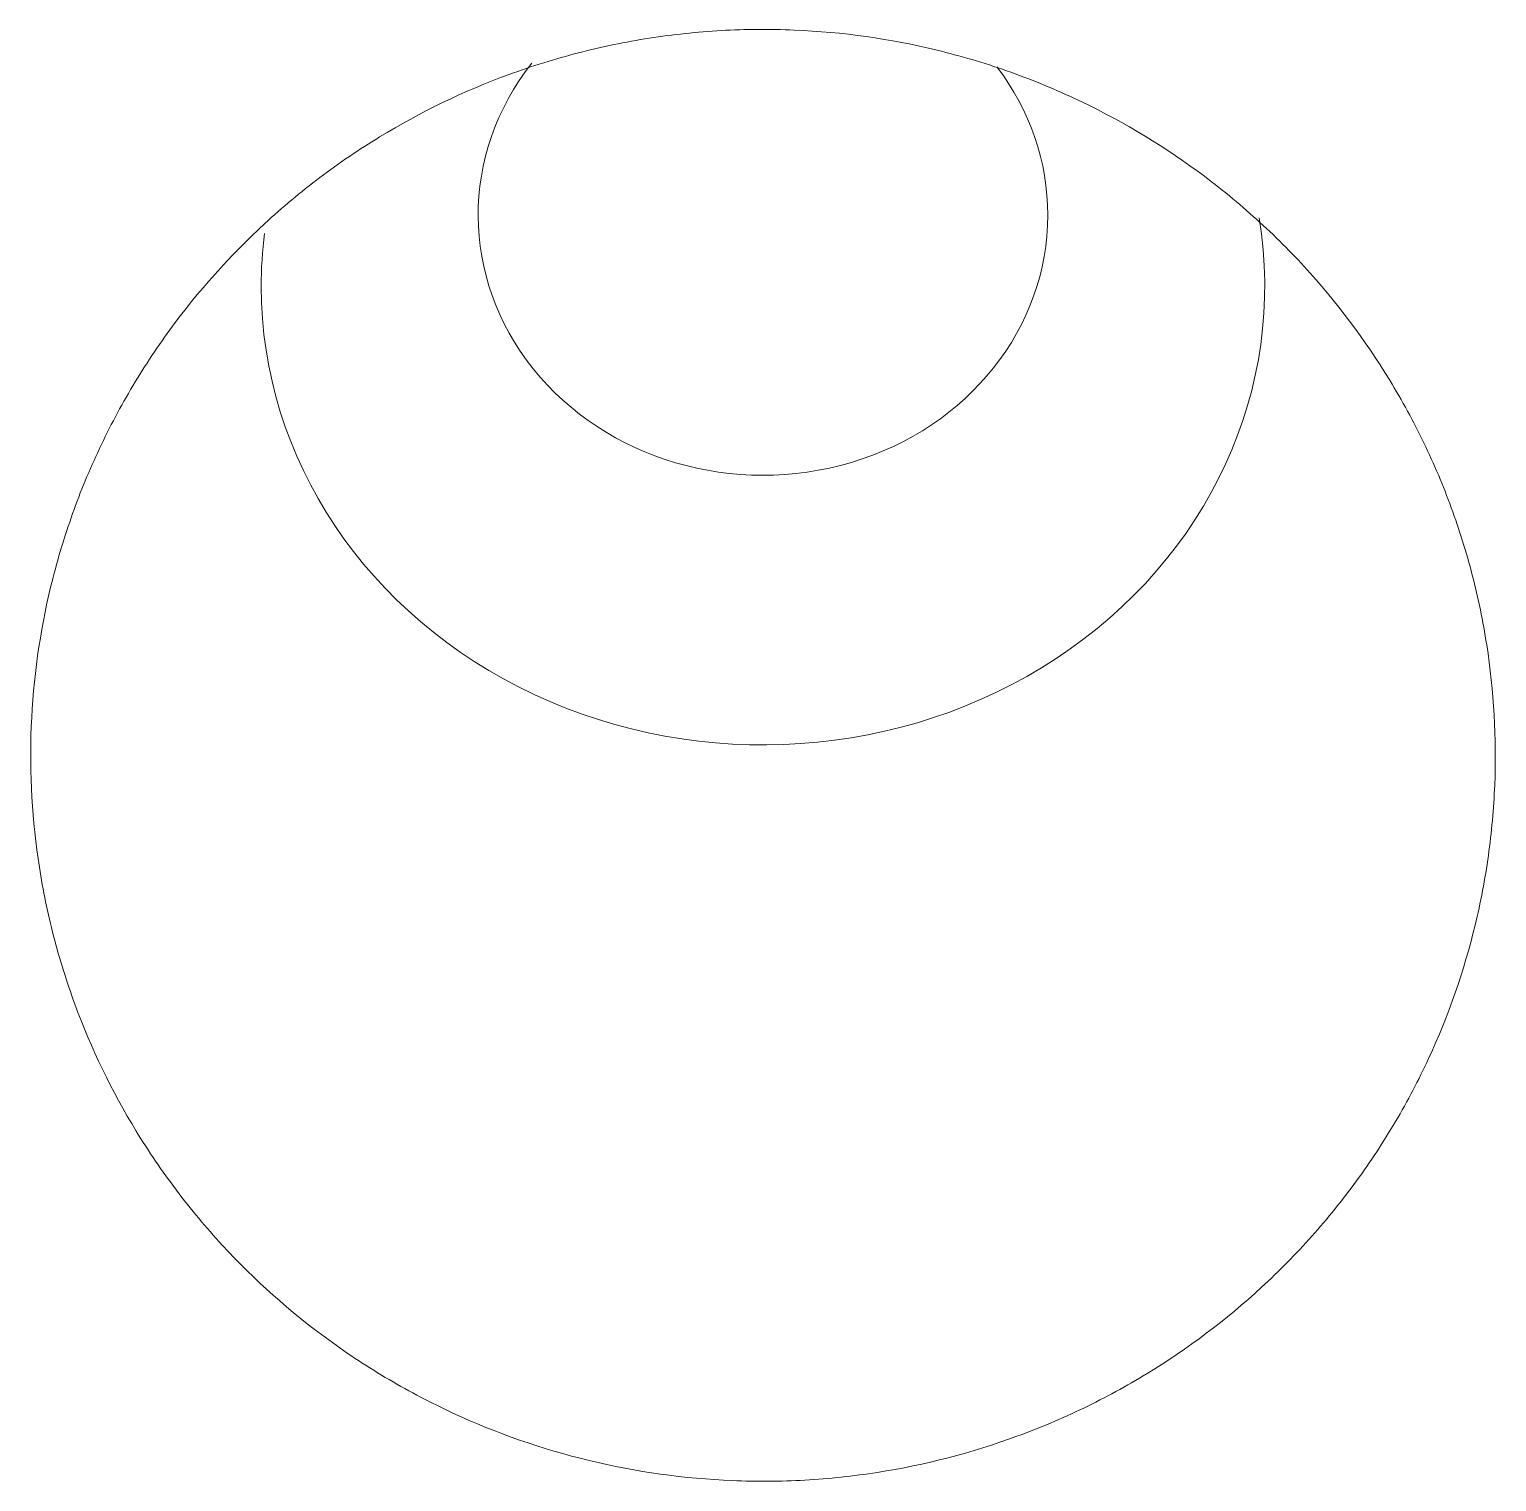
# Model space of a CAD drawing. Header units: inches. Extents: x 3778 to 56227, y -16914 to 35091.
# Drawn here: x 12211.897 to 12213.889, y 17360.287 to 17362.259 of the extents above; entities that cross this region are included whole.
import ezdxf

# ---------------------------------------------------------------- set-up
doc = ezdxf.new("R2010")
doc.units = ezdxf.units.IN
doc.header["$LTSCALE"] = 100
doc.header["$MEASUREMENT"] = 0
doc.layers.add('mark-B', color=2, linetype='Continuous', lineweight=20)
doc.layers.add('RC-LIGHT', color=7, linetype='Continuous')

# ---------------------------------------------------------------- blocks, each defined once
blk = doc.blocks.new('무풍1way 일반')
at = {"layer": 'mark-B'}
for centre, major_axis, start_param, end_param in [((385.5856, -476.3348), (0.3867, 0), 2.517984, 6.283185), ((385.5856, -476.3348), (0.3867, 0), 0, 0.606616), ((385.5856, -476.4318), (-0.6813, 0), 0, 3.291896), ((385.5856, -476.4318), (-0.6813, 0), 6.166943, 6.283185)]:
    blk.add_ellipse(centre, major_axis=major_axis, ratio=0.913545, start_param=start_param, end_param=end_param, dxfattribs=at)
blk.add_open_spline([(384.5922, -477.0292), (384.5948, -476.9647), (384.6037, -476.9011), (384.6227, -476.8227), (384.6269, -476.8071), (384.6361, -476.7763), (384.641, -476.761), (384.6568, -476.7156), (384.6809, -476.6564), (384.7181, -476.5854), (384.7437, -476.5442), (384.7616, -476.5171), (384.7708, -476.5037), (384.8186, -476.4383), (384.8615, -476.3902), (384.9329, -476.3244), (384.9579, -476.3035), (385.0103, -476.264), (385.0373, -476.2457), (385.1206, -476.1949), (385.1792, -476.1665), (385.2564, -476.1382), (385.2721, -476.1329), (385.3036, -476.1231), (385.3194, -476.1186), (385.367, -476.1063), (385.431, -476.0931), (385.5124, -476.0844), (385.5617, -476.0828), (385.5948, -476.0826), (385.6114, -476.0829), (385.6938, -476.0863), (385.7585, -476.0955), (385.8538, -476.1187), (385.8853, -476.128), (385.932, -476.1443), (385.9474, -476.1502), (385.9778, -476.1625), (385.9928, -476.1691), (386.0667, -476.2035), (386.1226, -476.2364), (386.2015, -476.2941), (386.2271, -476.3149), (386.2756, -476.3582), (386.2986, -476.3809), (386.364, -476.4521), (386.4027, -476.5035), (386.4534, -476.5867), (386.4689, -476.6151), (386.4967, -476.6728), (386.5216, -476.7317), (386.5454, -476.8079), (386.5563, -476.8549), (386.5629, -476.8865), (386.5657, -476.9023), (386.5781, -476.9816), (386.5817, -477.0451), (386.5778, -477.1407), (386.5749, -477.1726), (386.5682, -477.2204), (386.5656, -477.2363), (386.5596, -477.2679), (386.5562, -477.2835), (386.5374, -477.3612), (386.5164, -477.4214), (386.4759, -477.509), (386.4608, -477.5378), (386.428, -477.5934), (386.3927, -477.6471), (386.3523, -477.6972), (386.3093, -477.7454), (386.2865, -477.7685), (386.2143, -477.835), (386.1625, -477.8739), (386.0794, -477.9247), (386.0507, -477.9403), (386.0064, -477.9617), (385.9913, -477.9685), (385.961, -477.9813), (385.9458, -477.9873), (385.8689, -478.0154), (385.8058, -478.0318), (385.7247, -478.0445), (385.7083, -478.0466), (385.6755, -478.0501), (385.6589, -478.0515), (385.6095, -478.0543), (385.5767, -478.0545), (385.4788, -478.0504), (385.4139, -478.0414), (385.2853, -478.0103), (385.2236, -477.9887), (385.1351, -477.9477), (385.1062, -477.9326), (385.0499, -477.8995), (385.0223, -477.8814), (384.9433, -477.8238), (384.8952, -477.7809), (384.8296, -477.7097), (384.8088, -477.6848), (384.7696, -477.6328), (384.7514, -477.6061), (384.7013, -477.524), (384.6735, -477.4664), (384.6402, -477.3759), (384.6306, -477.345), (384.6145, -477.2829), (384.608, -477.2516), (384.5933, -477.1573), (384.5895, -477.0936), (384.5922, -477.0292)], degree=3, knots=[0, 0, 0, 0, 0.03125, 0.03125, 0.039063, 0.039063, 0.046875, 0.046875, 0.0625, 0.078125, 0.085938, 0.085938, 0.09375, 0.09375, 0.125, 0.125, 0.140625, 0.140625, 0.15625, 0.15625, 0.1875, 0.1875, 0.195313, 0.195313, 0.203125, 0.203125, 0.21875, 0.234375, 0.242188, 0.242188, 0.25, 0.25, 0.28125, 0.28125, 0.296875, 0.296875, 0.304688, 0.304688, 0.3125, 0.3125, 0.34375, 0.34375, 0.359375, 0.359375, 0.375, 0.375, 0.40625, 0.40625, 0.421875, 0.421875, 0.4375, 0.453125, 0.460938, 0.460938, 0.46875, 0.46875, 0.5, 0.5, 0.515625, 0.515625, 0.523438, 0.523438, 0.53125, 0.53125, 0.5625, 0.5625, 0.578125, 0.578125, 0.59375, 0.609375, 0.609375, 0.625, 0.625, 0.65625, 0.65625, 0.671875, 0.671875, 0.679688, 0.679688, 0.6875, 0.6875, 0.71875, 0.71875, 0.726563, 0.726563, 0.734375, 0.734375, 0.75, 0.75, 0.78125, 0.78125, 0.8125, 0.8125, 0.828125, 0.828125, 0.84375, 0.84375, 0.875, 0.875, 0.890625, 0.890625, 0.90625, 0.90625, 0.9375, 0.9375, 0.953125, 0.953125, 0.96875, 0.96875, 1, 1, 1, 1], dxfattribs=at)

msp = doc.modelspace()

# ---------------------------------------------------------------- block references
at = {"layer": 'RC-LIGHT'}
msp.add_blockref('무풍1way 일반', (11827.3074, 17838.3417), dxfattribs=at)

doc.saveas('drawing.dxf')
